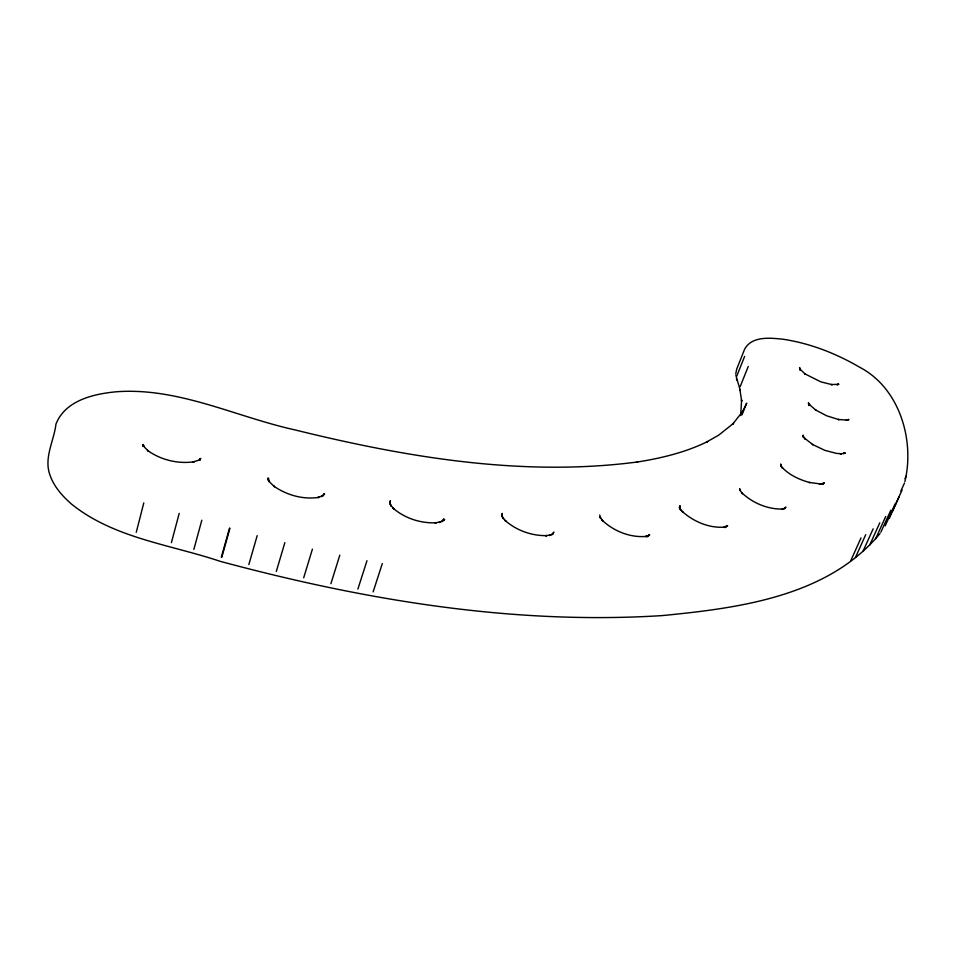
<?xml version="1.0" encoding="UTF-8"?>
<svg xmlns="http://www.w3.org/2000/svg" width="956" height="956" viewBox="0 0 956 956"><rect width="100%" height="100%" fill="white"/><g stroke="black" fill="none" stroke-linecap="round" stroke-linejoin="round"><path stroke-width="1.43" d="M808.895 405.069L808.943 403.563L808.573 404.974M268.206 479.864L268.445 477.988L268.827 481.693L267.656 478.299L270.118 482.541L274.491 486.771L273.536 485.923C286.561 495.172 303.267 499.857 319.161 497.323L317.703 497.562L322.865 495.734L321.359 496.582L324.61 493.941L323.343 495.328M143.352 444.66L143.113 446.404L143.304 444.516L143.555 446.38L143.173 444.564L144.38 447.085L148.55 451.244L147.463 450.36C160.716 459.967 178.019 464.162 194.211 461.748L192.825 462.023L198.43 460.266L200.664 458.593L199.446 460.003L200.545 458.486L199.78 460.23L200.401 458.581M740.685 415.513L741.605 399.883L741.665 401.281L739.896 389.295L740.326 390.574L735.821 375.087M390.096 502.498L390.395 500.657L389.94 504.063L389.69 502.259L391.147 506.19L390.418 504.696L393.872 508.962L392.868 507.995C404.651 518.319 420.724 523.541 436.318 522.753L435.016 522.944L440.644 521.761L439.222 522.526L444.707 519.55L441.851 521.701L443.931 518.845L443.082 520.506M501.9 515.176L502.247 513.384L501.924 516.658L501.733 514.89L503.238 518.714L502.593 517.232L505.999 521.414L505.091 520.446C516.455 530.484 531.799 536.005 546.952 535.611L545.637 535.778L550.991 534.763L549.557 535.491L553.201 533.544L551.935 534.774L553.835 532.074L552.962 533.675M735.762 373.712L736.753 368.968L744.593 349.275C751.727 335.819 770.166 337.91 782.833 339.201C809.887 343.24 835.867 353.35 859.432 367.116C899.393 387.778 914.904 439.856 904.89 481.621M679.644 507.313L680.051 505.652L679.525 508.365L679.429 506.692L680.576 510.014L680.039 508.556L682.931 512.332L682.118 511.341C693.674 521.809 709.699 528.596 725.425 527.043L723.955 527.21L727.659 525.824L726.154 526.529M136.254 532.337L143.794 502.916M171.411 542.638L179.214 513.36M193.853 549.413L201.824 520.219M221.326 557.229L229.5 528.154M221.768 557.348L229.942 528.274M248.835 564.578L257.188 535.623M276.308 571.449L284.852 542.638M303.685 577.83L312.409 549.162M330.895 583.71L339.81 555.185M357.891 589.087L366.973 560.718M373.139 591.86L382.304 563.586M736.694 376.27L744.628 356.397M740.183 386.583L748.237 366.507M741.94 414.928L746.708 403.121L742.179 412.454L742.932 411.164L732.547 424.273L733.646 423.221L718.769 435.1L706.281 442.222L707.619 441.529C685.332 452.499 660.919 458.306 636.493 462.142L637.831 461.927C522.872 477.104 406.396 457.35 294.795 429.865C235.762 416.804 178.927 387.431 117.122 391.709C94.19 393.741 65.331 400.146 55.962 424.106C54.11 439.748 45.159 455.235 48.816 471.236C52.174 484.716 61.638 495.578 71.927 504.433C114.266 538.276 170.347 544.562 220.298 561.363C363.459 599.878 512.249 624.889 660.895 615.676L662.197 615.592C738.725 608.124 827.884 596.675 880.034 533.472M322.973 495.937L323.857 493.798M850.709 560.849L861.009 537.917M855.453 557.491L865.718 534.691M862.945 551.445L873.139 528.847M869.661 545.195L879.795 522.801M875.636 538.766L885.686 516.563M905.009 478.645L906.204 476.016M880.87 532.157L890.849 510.157M900.851 491.049L904.472 483.079M885.196 525.86L895.294 503.597M892.354 511.472L902.082 490.046M822.925 483.891L823.259 483.15M889.211 518.499L899.034 496.893M726.022 527.007L726.895 525.537L724.935 527.652M646.961 536.925L649.279 534.691M837.098 385.005L838.125 384.037M784.709 508.222L785.94 507.11L783.741 508.891L785.163 508.222L782.128 509.022M843.574 453.718L844.71 452.702L844.148 453.025M823.164 483.832L824.347 482.78L821.921 484.166L823.259 483.533L819.364 484.13L820.63 483.963L809.254 482.433L809.828 482.625C799.431 479.613 789.967 475.526 781.924 467.281L782.701 468.332L780.693 465.19L781.172 466.6L780.741 463.995L780.789 465.572M847.673 420.09L848.964 419.457L846.239 420.317M648.192 535.766L649.722 535.037L645.587 536.507L647.069 536.34C630.661 538.049 613.644 531.309 601.886 519.933L602.782 520.972L600.045 517.005L600.655 518.51L599.735 515.021M837.564 384.539L838.89 384.3L831.35 384.539L832.246 384.706L820.941 381.886L804.653 373.748L805.346 374.226L799.634 368.729L800.375 369.781L799.598 367.606L800.064 370.307M843.825 453.359L845.259 453.144L840.24 453.897L841.471 453.718L836.536 453.407L824.861 450.348L812.373 444.397L812.887 444.707L804.498 438.135L805.215 439.139L803.16 436.223L803.602 437.561L803.052 435.159L803.088 436.653M847.53 420.102L838.34 419.505L839.093 419.672L826.809 415.848L815.408 409.909L816.03 410.303L809.039 404.245L809.78 405.296L808.418 402.751L808.884 405.511M782.761 509.046C767.704 509.452 752.563 503.023 741.701 492.699L742.489 493.726L740.016 490.249M736.419 378.958L736.849 380.225M740.255 490.691L739.705 488.719L739.777 490.344"/></g></svg>
